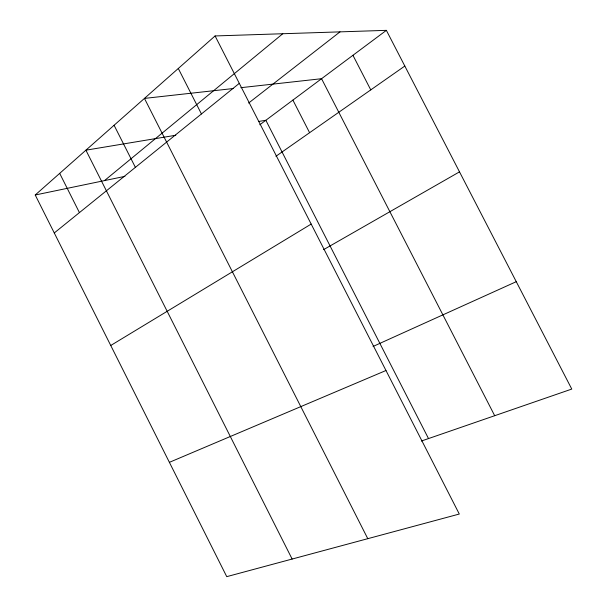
<?xml version="1.0" encoding="UTF-8"?>
<svg xmlns="http://www.w3.org/2000/svg" width="607" height="607" viewBox="0 0 607 607"><rect width="100%" height="100%" fill="white"/><g stroke="black" fill="none" stroke-linecap="round" stroke-linejoin="round"><path stroke-width="0.91" d="M215.083 35.95L459.294 514.038L226.752 576.65L35.229 194.999L215.083 35.95L386.371 30.35L571.771 389.072L421.372 441.039M104.495 180.605L282.786 33.734M54.273 232.951L239.295 83.349M248.635 103.038L340.003 31.867M259.826 124.769L386.371 30.35M275.919 156.28L404.823 66.049M110.747 345.482L311.179 224.074M323.607 249.636L459.507 171.857M373.062 346.453L516.269 281.678M169.383 462.337L385.976 370.505M35.229 194.999L124.921 176.356M175.802 135.24L85.906 150.179L292.126 559.047M258.43 121.506L265.843 120.277L428.512 438.573M233.323 88.523L144.451 98.41L367.789 538.682M240.835 87.689L321.558 78.705L494.69 415.704M352.94 55.29L370.763 89.889M292.893 100.094L309.6 132.705M178.291 68.477L201.441 113.957M114.086 125.262L135.384 167.365M59.683 173.367L79.426 212.609"/></g></svg>
